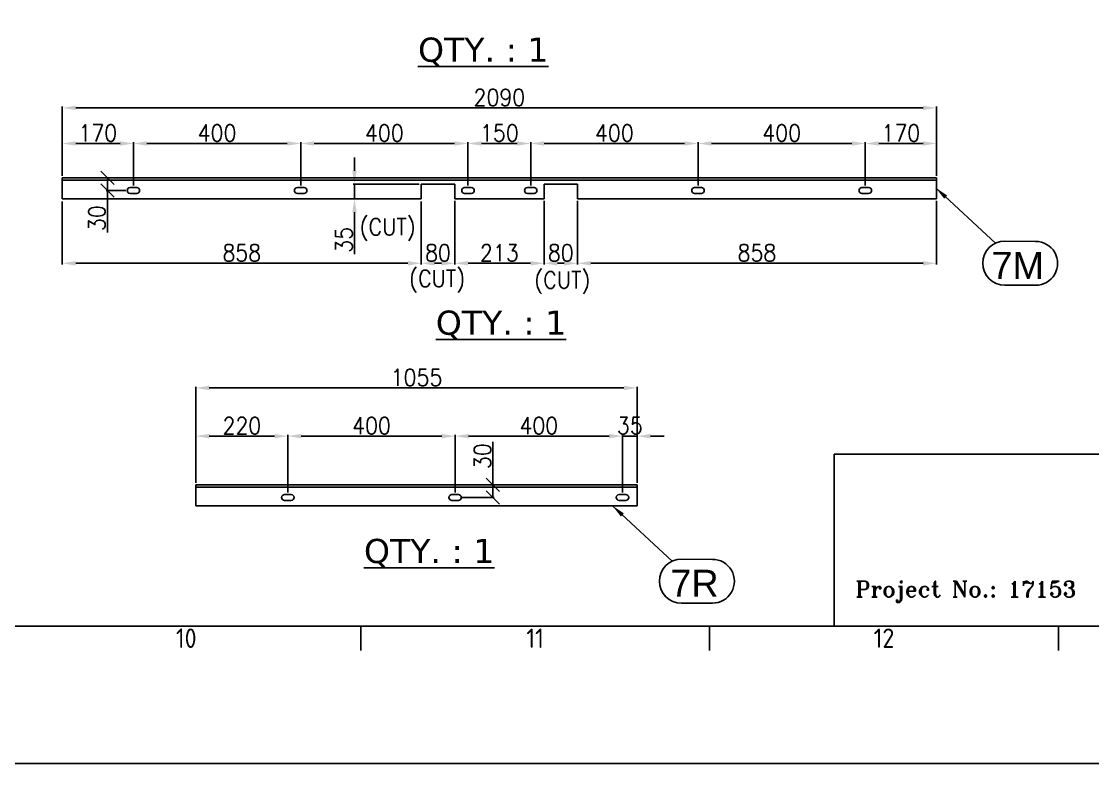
# Model space of a CAD drawing. Header units: inches. Extents: x 98758 to 118468, y 66787 to 119708.
# Drawn here: x 106883 to 109444, y 81875 to 83650 of the extents above; entities that cross this region are included whole.
import ezdxf
from ezdxf.enums import TextEntityAlignment as Align

# ---------------------------------------------------------------- set-up
doc = ezdxf.new("R2010")
doc.units = ezdxf.units.IN
doc.header["$MEASUREMENT"] = 0
doc.linetypes.add('HIDDEN', pattern=[0.375, 0.25, -0.125])
doc.linetypes.add('HIDDEN2', pattern=[0.1875, 0.125, -0.0625])
for name, color, linetype in [('2', 2, 'HIDDEN2'), ('3', 3, 'Continuous'), ('3-TEXT', 6, 'Continuous'), ('CADRE', 5, 'Continuous')]:
    doc.layers.add(name, color=color, linetype=linetype)
doc.styles.add('ISO Proportional', font='isocp.shx')
doc.styles.add('ROMANS', font='ROMANS.shx', dxfattribs={"width": 0.9})
doc.styles.add('ROMANT', font='romant', dxfattribs={"height": 400})
doc.styles.add('style10', font='swissl.ttf', dxfattribs={"height": 40})
doc.styles.add('ver', font='verdana.ttf')
doc.dimstyles.new('11', dxfattribs={"dimtxt": 40, "dimasz": 32, "dimexe": 3, "dimexo": 5, "dimgap": 5, "dimtad": 1, "dimdec": 0, "dimdsep": 46, "dimtxsty": 'ROMANS', "dimcen": 2.5, "dimclrd": 6, "dimclre": 6, "dimclrt": 2, "dimadec": 0, "dimazin": 0, "dimtfac": 1, "dimtdec": 0, "dimtmove": 0, "dimatfit": 3, "dimfxl": 1, "dimarcsym": 0})

# ---------------------------------------------------------------- blocks, each defined once
blk = doc.blocks.new('KADR')
at = {"layer": 'CADRE', "color": 2}
for p, q in [((234746.5, -7198.2), (234746.5, -7100.9)), ((236141.9, -7198.2), (236141.9, -7100.9)), ((237537.3, -7198.2), (237537.3, -7100.9))]:
    blk.add_line(p, q, dxfattribs=at)
at = {"layer": 'CADRE', "color": 1}
blk.add_lwpolyline([(220145.5, -7651), (243248.6, -7651), (243248.6, 8686.2), (220145.5, 8686.2)], close=True, dxfattribs=at)
at = {"layer": 'CADRE'}
for points in [[(220695.6, -7100.9), (242698.5, -7100.9), (242698.5, 8136.1), (220695.6, 8136.1)], [(237747.8, -6413.3), (236640.8, -6413.3), (236640.8, -7100.9), (237747.8, -7100.9)]]:
    blk.add_lwpolyline(points, close=True, dxfattribs=at)
at = {"layer": 'CADRE', "color": 3, "style": 'ROMANT'}
blk.add_text('Project No.: 17153', height=63.758, dxfattribs=at).set_placement((237166.7, -6953.1), align=Align.MIDDLE_CENTER)
at = {"layer": 'CADRE', "color": 2, "style": 'ISO Proportional'}
for s, p in [('10', (234048.8, -7149.5)), ('11', (235444.2, -7149.5)), ('12', (236839.6, -7149.5))]:
    blk.add_text(s, height=77.79, dxfattribs=at).set_placement(p, align=Align.MIDDLE)
blk = doc.blocks.new('_Oblique')
at = {"color": 0, "linetype": 'ByBlock', "lineweight": -2}
blk.add_line((-0.5, -0.5), (0.5, 0.5), dxfattribs=at)
blk = doc.blocks.new('*D436')
at = {"color": 6, "lineweight": -2, "transparency": 16777216}
for p, q in [((107121.1, 83276), (107085.2, 83276)), ((107088.2, 83276), (107088.2, 83246)), ((107132.5, 83246), (107085.2, 83246)), ((107088.2, 83246), (107088.2, 83145.8))]:
    blk.add_line(p, q, dxfattribs=at)
at = {"layer": 'Defpoints', "color": 0, "transparency": 16777216}
for p in [(107088.2, 83276), (107126.1, 83276), (107137.5, 83246)]:
    blk.add_point(p, dxfattribs=at)
at = {"color": 6, "lineweight": -2, "transparency": 16777216, "xscale": 32, "yscale": 32, "zscale": 32}
for p, rotation in [((107088.2, 83276), 90), ((107088.2, 83246), 270)]:
    blk.add_blockref('_Oblique', p, dxfattribs=dict(at, rotation=rotation))
at = {"color": 2, "transparency": 16777216, "insert": (107063.2, 83179.9), "char_height": 40, "attachment_point": 5, "rotation": 90, "style": 'ROMANS'}
blk.add_mtext('30', dxfattribs=at)
blk = doc.blocks.new('*D443')
at = {"color": 6, "lineweight": -2, "transparency": 16777216}
for p, q in [((106980.3, 83281), (106980.3, 83361.4)), ((107012.3, 83358.4), (107118.3, 83358.4)), ((107150.3, 83258), (107150.3, 83361.4))]:
    blk.add_line(p, q, dxfattribs=at)
at = {"color": 6, "transparency": 16777216}
for points in [[(107012.3, 83363.7), (107012.3, 83353.1), (106980.3, 83358.4)], [(107118.3, 83363.7), (107118.3, 83353.1), (107150.3, 83358.4)]]:
    blk.add_solid(points, dxfattribs=at)
at = {"layer": 'Defpoints', "color": 0, "transparency": 16777216}
for p in [(107150.3, 83358.4), (106980.3, 83276), (107150.3, 83253)]:
    blk.add_point(p, dxfattribs=at)
at = {"color": 2, "transparency": 16777216, "insert": (107065.3, 83383.4), "char_height": 40, "attachment_point": 5, "style": 'ROMANS'}
blk.add_mtext('170', dxfattribs=at)
blk = doc.blocks.new('*D444')
at = {"color": 6, "lineweight": -2, "transparency": 16777216}
for p, q in [((107150.3, 83258), (107150.3, 83361.4)), ((107182.3, 83358.4), (107518.3, 83358.4)), ((107550.3, 83258), (107550.3, 83361.4))]:
    blk.add_line(p, q, dxfattribs=at)
at = {"color": 6, "transparency": 16777216}
for points in [[(107182.3, 83363.7), (107182.3, 83353.1), (107150.3, 83358.4)], [(107518.3, 83363.7), (107518.3, 83353.1), (107550.3, 83358.4)]]:
    blk.add_solid(points, dxfattribs=at)
at = {"layer": 'Defpoints', "color": 0, "transparency": 16777216}
for p in [(107550.3, 83358.4), (107150.3, 83253), (107550.3, 83253)]:
    blk.add_point(p, dxfattribs=at)
at = {"color": 2, "transparency": 16777216, "insert": (107350.3, 83383.4), "char_height": 40, "attachment_point": 5, "style": 'ROMANS'}
blk.add_mtext('400', dxfattribs=at)
blk = doc.blocks.new('*D445')
at = {"color": 6, "lineweight": -2, "transparency": 16777216}
for p, q in [((107550.3, 83258), (107550.3, 83361.4)), ((107582.3, 83358.4), (107918.3, 83358.4)), ((107950.3, 83258), (107950.3, 83361.4))]:
    blk.add_line(p, q, dxfattribs=at)
at = {"color": 6, "transparency": 16777216}
for points in [[(107582.3, 83363.7), (107582.3, 83353.1), (107550.3, 83358.4)], [(107918.3, 83363.7), (107918.3, 83353.1), (107950.3, 83358.4)]]:
    blk.add_solid(points, dxfattribs=at)
at = {"layer": 'Defpoints', "color": 0, "transparency": 16777216}
for p in [(107950.3, 83358.4), (107550.3, 83253), (107950.3, 83253)]:
    blk.add_point(p, dxfattribs=at)
at = {"color": 2, "transparency": 16777216, "insert": (107750.3, 83383.4), "char_height": 40, "attachment_point": 5, "style": 'ROMANS'}
blk.add_mtext('400', dxfattribs=at)
blk = doc.blocks.new('*D446')
at = {"color": 6, "lineweight": -2, "transparency": 16777216}
for p, q in [((107950.3, 83258), (107950.3, 83361.4)), ((107982.3, 83358.4), (108068.3, 83358.4)), ((108100.3, 83258), (108100.3, 83361.4))]:
    blk.add_line(p, q, dxfattribs=at)
at = {"color": 6, "transparency": 16777216}
for points in [[(107982.3, 83363.7), (107982.3, 83353.1), (107950.3, 83358.4)], [(108068.3, 83363.7), (108068.3, 83353.1), (108100.3, 83358.4)]]:
    blk.add_solid(points, dxfattribs=at)
at = {"layer": 'Defpoints', "color": 0, "transparency": 16777216}
for p in [(108100.3, 83358.4), (107950.3, 83253), (108100.3, 83253)]:
    blk.add_point(p, dxfattribs=at)
at = {"color": 2, "transparency": 16777216, "insert": (108025.3, 83383.4), "char_height": 40, "attachment_point": 5, "style": 'ROMANS'}
blk.add_mtext('150', dxfattribs=at)
blk = doc.blocks.new('*D447')
at = {"color": 6, "lineweight": -2, "transparency": 16777216}
for p, q in [((108100.3, 83258), (108100.3, 83361.4)), ((108132.3, 83358.4), (108468.3, 83358.4)), ((108500.3, 83258), (108500.3, 83361.4))]:
    blk.add_line(p, q, dxfattribs=at)
at = {"color": 6, "transparency": 16777216}
for points in [[(108132.3, 83363.7), (108132.3, 83353.1), (108100.3, 83358.4)], [(108468.3, 83363.7), (108468.3, 83353.1), (108500.3, 83358.4)]]:
    blk.add_solid(points, dxfattribs=at)
at = {"layer": 'Defpoints', "color": 0, "transparency": 16777216}
for p in [(108500.3, 83358.4), (108100.3, 83253), (108500.3, 83253)]:
    blk.add_point(p, dxfattribs=at)
at = {"color": 2, "transparency": 16777216, "insert": (108300.3, 83383.4), "char_height": 40, "attachment_point": 5, "style": 'ROMANS'}
blk.add_mtext('400', dxfattribs=at)
blk = doc.blocks.new('*D448')
at = {"color": 6, "lineweight": -2, "transparency": 16777216}
for p, q in [((108500.3, 83258), (108500.3, 83361.4)), ((108532.3, 83358.4), (108868.3, 83358.4)), ((108900.3, 83258), (108900.3, 83361.4))]:
    blk.add_line(p, q, dxfattribs=at)
at = {"color": 6, "transparency": 16777216}
for points in [[(108532.3, 83363.7), (108532.3, 83353.1), (108500.3, 83358.4)], [(108868.3, 83363.7), (108868.3, 83353.1), (108900.3, 83358.4)]]:
    blk.add_solid(points, dxfattribs=at)
at = {"layer": 'Defpoints', "color": 0, "transparency": 16777216}
for p in [(108900.3, 83358.4), (108500.3, 83253), (108900.3, 83253)]:
    blk.add_point(p, dxfattribs=at)
at = {"color": 2, "transparency": 16777216, "insert": (108700.3, 83383.4), "char_height": 40, "attachment_point": 5, "style": 'ROMANS'}
blk.add_mtext('400', dxfattribs=at)
blk = doc.blocks.new('*D449')
at = {"color": 6, "lineweight": -2, "transparency": 16777216}
for p, q in [((108900.3, 83258), (108900.3, 83361.4)), ((108932.3, 83358.4), (109038.3, 83358.4)), ((109070.3, 83281), (109070.3, 83361.4))]:
    blk.add_line(p, q, dxfattribs=at)
at = {"color": 6, "transparency": 16777216}
for points in [[(108932.3, 83363.7), (108932.3, 83353.1), (108900.3, 83358.4)], [(109038.3, 83363.7), (109038.3, 83353.1), (109070.3, 83358.4)]]:
    blk.add_solid(points, dxfattribs=at)
at = {"layer": 'Defpoints', "color": 0, "transparency": 16777216}
for p in [(109070.3, 83358.4), (109070.3, 83276), (108900.3, 83253)]:
    blk.add_point(p, dxfattribs=at)
at = {"color": 2, "transparency": 16777216, "insert": (108985.3, 83383.4), "char_height": 40, "attachment_point": 5, "style": 'ROMANS'}
blk.add_mtext('170', dxfattribs=at)
blk = doc.blocks.new('*D451')
at = {"color": 6, "lineweight": -2, "transparency": 16777216}
for p, q in [((108010, 82541.8), (108010, 82644.6)), ((107941.8, 82541.8), (108013, 82541.8)), ((108010, 82511.8), (108010, 82541.8)), ((107932.7, 82511.8), (108013, 82511.8))]:
    blk.add_line(p, q, dxfattribs=at)
at = {"layer": 'Defpoints', "color": 0, "transparency": 16777216}
for p in [(107936.8, 82541.8), (108010, 82541.8), (107927.7, 82511.8)]:
    blk.add_point(p, dxfattribs=at)
at = {"color": 6, "lineweight": -2, "transparency": 16777216, "xscale": 32, "yscale": 32, "zscale": 32}
for p, rotation in [((108010, 82541.8), 90), ((108010, 82511.8), 270)]:
    blk.add_blockref('_Oblique', p, dxfattribs=dict(at, rotation=rotation))
at = {"color": 2, "transparency": 16777216, "insert": (107985, 82610.4), "char_height": 40, "attachment_point": 5, "rotation": 90, "style": 'ROMANS'}
blk.add_mtext('30', dxfattribs=at)
blk = doc.blocks.new('*D452')
at = {"color": 6, "lineweight": -2, "transparency": 16777216}
for p, q in [((108287.7, 82658.5), (108255.7, 82658.5)), ((108319.7, 82523.8), (108319.7, 82661.5)), ((108355, 82658.5), (108319.7, 82658.5)), ((108355, 82546.8), (108355, 82661.5)), ((108387, 82658.5), (108419, 82658.5))]:
    blk.add_line(p, q, dxfattribs=at)
at = {"color": 6, "transparency": 16777216}
for points in [[(108287.7, 82663.8), (108287.7, 82653.1), (108319.7, 82658.5)], [(108387, 82663.8), (108387, 82653.1), (108355, 82658.5)]]:
    blk.add_solid(points, dxfattribs=at)
at = {"layer": 'Defpoints', "color": 0, "transparency": 16777216}
for p in [(108319.7, 82658.5), (108355, 82541.8), (108319.7, 82518.8)]:
    blk.add_point(p, dxfattribs=at)
at = {"color": 2, "transparency": 16777216, "insert": (108337.3, 82683.5), "char_height": 40, "attachment_point": 5, "style": 'ROMANS'}
blk.add_mtext('35', dxfattribs=at)
blk = doc.blocks.new('*D453')
at = {"color": 6, "lineweight": -2, "transparency": 16777216}
for p, q in [((107919.7, 82523.8), (107919.7, 82661.5)), ((108287.7, 82658.5), (107951.7, 82658.5)), ((108319.7, 82523.8), (108319.7, 82661.5))]:
    blk.add_line(p, q, dxfattribs=at)
at = {"color": 6, "transparency": 16777216}
for points in [[(107951.7, 82663.8), (107951.7, 82653.1), (107919.7, 82658.5)], [(108287.7, 82663.8), (108287.7, 82653.1), (108319.7, 82658.5)]]:
    blk.add_solid(points, dxfattribs=at)
at = {"layer": 'Defpoints', "color": 0, "transparency": 16777216}
for p in [(107919.7, 82658.5), (107919.7, 82518.8), (108319.7, 82518.8)]:
    blk.add_point(p, dxfattribs=at)
at = {"color": 2, "transparency": 16777216, "insert": (108119.7, 82683.5), "char_height": 40, "attachment_point": 5, "style": 'ROMANS'}
blk.add_mtext('400', dxfattribs=at)
blk = doc.blocks.new('*D454')
at = {"color": 6, "lineweight": -2, "transparency": 16777216}
for p, q in [((107519.7, 82523.8), (107519.7, 82661.5)), ((107887.7, 82658.5), (107551.7, 82658.5)), ((107919.7, 82523.8), (107919.7, 82661.5))]:
    blk.add_line(p, q, dxfattribs=at)
at = {"color": 6, "transparency": 16777216}
for points in [[(107551.7, 82663.8), (107551.7, 82653.1), (107519.7, 82658.5)], [(107887.7, 82663.8), (107887.7, 82653.1), (107919.7, 82658.5)]]:
    blk.add_solid(points, dxfattribs=at)
at = {"layer": 'Defpoints', "color": 0, "transparency": 16777216}
for p in [(107519.7, 82658.5), (107519.7, 82518.8), (107919.7, 82518.8)]:
    blk.add_point(p, dxfattribs=at)
at = {"color": 2, "transparency": 16777216, "insert": (107719.7, 82683.5), "char_height": 40, "attachment_point": 5, "style": 'ROMANS'}
blk.add_mtext('400', dxfattribs=at)
blk = doc.blocks.new('*D455')
at = {"color": 6, "lineweight": -2, "transparency": 16777216}
for p, q in [((107299.7, 82546.8), (107299.7, 82661.5)), ((107487.7, 82658.5), (107331.7, 82658.5)), ((107519.7, 82523.8), (107519.7, 82661.5))]:
    blk.add_line(p, q, dxfattribs=at)
at = {"color": 6, "transparency": 16777216}
for points in [[(107331.7, 82663.8), (107331.7, 82653.1), (107299.7, 82658.5)], [(107487.7, 82663.8), (107487.7, 82653.1), (107519.7, 82658.5)]]:
    blk.add_solid(points, dxfattribs=at)
at = {"layer": 'Defpoints', "color": 0, "transparency": 16777216}
for p in [(107299.7, 82658.5), (107299.7, 82541.8), (107519.7, 82518.8)]:
    blk.add_point(p, dxfattribs=at)
at = {"color": 2, "transparency": 16777216, "insert": (107409.7, 82683.5), "char_height": 40, "attachment_point": 5, "style": 'ROMANS'}
blk.add_mtext('220', dxfattribs=at)
blk = doc.blocks.new('*D450')
at = {"color": 6, "lineweight": -2, "transparency": 16777216}
for p, q in [((107299.7, 82609.1), (107299.7, 82776.7)), ((108355, 82609.1), (108355, 82776.7)), ((107331.7, 82773.7), (108323, 82773.7))]:
    blk.add_line(p, q, dxfattribs=at)
at = {"color": 6, "transparency": 16777216}
for points in [[(107331.7, 82779.1), (107331.7, 82768.4), (107299.7, 82773.7)], [(108323, 82779.1), (108323, 82768.4), (108355, 82773.7)]]:
    blk.add_solid(points, dxfattribs=at)
at = {"layer": 'Defpoints', "color": 0, "transparency": 16777216}
for p in [(108355, 82773.7), (107299.7, 82604.1), (108355, 82604.1)]:
    blk.add_point(p, dxfattribs=at)
at = {"color": 2, "transparency": 16777216, "insert": (107827.3, 82798.7), "char_height": 40, "attachment_point": 5, "style": 'ROMANS'}
blk.add_mtext('1055', dxfattribs=at)
blk = doc.blocks.new('*D456')
at = {"color": 6, "lineweight": -2, "transparency": 16777216}
for p, q in [((106980.3, 83220), (106980.3, 83068.8)), ((107838.6, 83220), (107838.6, 83068.8)), ((107012.3, 83071.8), (107806.6, 83071.8))]:
    blk.add_line(p, q, dxfattribs=at)
at = {"color": 6, "transparency": 16777216}
for points in [[(107012.3, 83077.2), (107012.3, 83066.5), (106980.3, 83071.8)], [(107806.6, 83077.2), (107806.6, 83066.5), (107838.6, 83071.8)]]:
    blk.add_solid(points, dxfattribs=at)
at = {"layer": 'Defpoints', "color": 0, "transparency": 16777216}
for p in [(106980.3, 83225), (107838.6, 83225), (107838.6, 83071.8)]:
    blk.add_point(p, dxfattribs=at)
at = {"color": 2, "transparency": 16777216, "insert": (107409.5, 83096.8), "char_height": 40, "attachment_point": 5, "style": 'ROMANS'}
blk.add_mtext('858', dxfattribs=at)
blk = doc.blocks.new('*D457')
at = {"color": 6, "lineweight": -2, "transparency": 16777216}
for p, q in [((107838.6, 83220), (107838.6, 83068.8)), ((107918.6, 83221), (107918.6, 83068.8)), ((107870.6, 83071.8), (107886.6, 83071.8))]:
    blk.add_line(p, q, dxfattribs=at)
at = {"color": 6, "transparency": 16777216}
for points in [[(107870.6, 83077.2), (107870.6, 83066.5), (107838.6, 83071.8)], [(107886.6, 83077.2), (107886.6, 83066.5), (107918.6, 83071.8)]]:
    blk.add_solid(points, dxfattribs=at)
at = {"layer": 'Defpoints', "color": 0, "transparency": 16777216}
for p in [(107838.6, 83225), (107918.6, 83226), (107918.6, 83071.8)]:
    blk.add_point(p, dxfattribs=at)
at = {"color": 2, "transparency": 16777216, "insert": (107878.6, 83096.8), "char_height": 40, "attachment_point": 5, "style": 'ROMANS'}
blk.add_mtext('80', dxfattribs=at)
blk = doc.blocks.new('*D458')
at = {"color": 6, "lineweight": -2, "transparency": 16777216}
for p, q in [((107918.6, 83221), (107918.6, 83068.8)), ((108132.1, 83221), (108132.1, 83068.8)), ((107950.6, 83071.8), (108100.1, 83071.8))]:
    blk.add_line(p, q, dxfattribs=at)
at = {"color": 6, "transparency": 16777216}
for points in [[(107950.6, 83077.2), (107950.6, 83066.5), (107918.6, 83071.8)], [(108100.1, 83077.2), (108100.1, 83066.5), (108132.1, 83071.8)]]:
    blk.add_solid(points, dxfattribs=at)
at = {"layer": 'Defpoints', "color": 0, "transparency": 16777216}
for p in [(107918.6, 83226), (108132.1, 83226), (108132.1, 83071.8)]:
    blk.add_point(p, dxfattribs=at)
at = {"color": 2, "transparency": 16777216, "insert": (108025.3, 83096.8), "char_height": 40, "attachment_point": 5, "style": 'ROMANS'}
blk.add_mtext('213', dxfattribs=at)
blk = doc.blocks.new('*D459')
at = {"color": 6, "lineweight": -2, "transparency": 16777216}
for p, q in [((108132.1, 83221), (108132.1, 83068.8)), ((108212.1, 83221), (108212.1, 83068.8)), ((108164.1, 83071.8), (108180.1, 83071.8))]:
    blk.add_line(p, q, dxfattribs=at)
at = {"color": 6, "transparency": 16777216}
for points in [[(108164.1, 83077.2), (108164.1, 83066.5), (108132.1, 83071.8)], [(108180.1, 83077.2), (108180.1, 83066.5), (108212.1, 83071.8)]]:
    blk.add_solid(points, dxfattribs=at)
at = {"layer": 'Defpoints', "color": 0, "transparency": 16777216}
for p in [(108132.1, 83226), (108212.1, 83226), (108212.1, 83071.8)]:
    blk.add_point(p, dxfattribs=at)
at = {"color": 2, "transparency": 16777216, "insert": (108172.1, 83096.8), "char_height": 40, "attachment_point": 5, "style": 'ROMANS'}
blk.add_mtext('80', dxfattribs=at)
blk = doc.blocks.new('*D460')
at = {"color": 6, "lineweight": -2, "transparency": 16777216}
for p, q in [((108212.1, 83221), (108212.1, 83068.8)), ((109070.3, 83221), (109070.3, 83068.8)), ((108244.1, 83071.8), (109038.3, 83071.8))]:
    blk.add_line(p, q, dxfattribs=at)
at = {"color": 6, "transparency": 16777216}
for points in [[(108244.1, 83077.2), (108244.1, 83066.5), (108212.1, 83071.8)], [(109038.3, 83077.2), (109038.3, 83066.5), (109070.3, 83071.8)]]:
    blk.add_solid(points, dxfattribs=at)
at = {"layer": 'Defpoints', "color": 0, "transparency": 16777216}
for p in [(108212.1, 83226), (109070.3, 83226), (109070.3, 83071.8)]:
    blk.add_point(p, dxfattribs=at)
at = {"color": 2, "transparency": 16777216, "insert": (108641.2, 83096.8), "char_height": 40, "attachment_point": 5, "style": 'ROMANS'}
blk.add_mtext('858', dxfattribs=at)
blk = doc.blocks.new('*D461')
at = {"color": 6, "lineweight": -2, "transparency": 16777216}
for p, q in [((107678.9, 83293), (107678.9, 83325)), ((107833.6, 83261), (107675.9, 83261)), ((107678.9, 83261), (107678.9, 83226)), ((107833.6, 83226), (107675.9, 83226)), ((107678.9, 83194), (107678.9, 83093.8))]:
    blk.add_line(p, q, dxfattribs=at)
at = {"color": 6, "transparency": 16777216}
for points in [[(107673.5, 83293), (107684.2, 83293), (107678.9, 83261)], [(107673.5, 83194), (107684.2, 83194), (107678.9, 83226)]]:
    blk.add_solid(points, dxfattribs=at)
at = {"layer": 'Defpoints', "color": 0, "transparency": 16777216}
for p in [(107678.9, 83261), (107838.6, 83261), (107838.6, 83226)]:
    blk.add_point(p, dxfattribs=at)
at = {"color": 2, "transparency": 16777216, "insert": (107653.9, 83127.9), "char_height": 40, "attachment_point": 5, "rotation": 90, "style": 'ROMANS'}
blk.add_mtext('35', dxfattribs=at)
blk = doc.blocks.new('*D466')
at = {"color": 6, "lineweight": -2, "transparency": 16777216}
for p, q in [((106980.3, 83326.2), (106980.3, 83446.5)), ((109038.3, 83443.5), (107012.3, 83443.5)), ((109070.3, 83326.2), (109070.3, 83446.5))]:
    blk.add_line(p, q, dxfattribs=at)
at = {"color": 6, "transparency": 16777216}
for points in [[(107012.3, 83448.8), (107012.3, 83438.2), (106980.3, 83443.5)], [(109038.3, 83448.8), (109038.3, 83438.2), (109070.3, 83443.5)]]:
    blk.add_solid(points, dxfattribs=at)
at = {"layer": 'Defpoints', "color": 0, "transparency": 16777216}
for p in [(106980.3, 83443.5), (106980.3, 83321.2), (109070.3, 83321.2)]:
    blk.add_point(p, dxfattribs=at)
at = {"color": 2, "transparency": 16777216, "insert": (108025.3, 83468.5), "char_height": 40, "attachment_point": 5, "style": 'ROMANS'}
blk.add_mtext('2090', dxfattribs=at)

msp = doc.modelspace()

# ---------------------------------------------------------------- linework, layer by layer
for p, q in [((109070.3, 83276), (106980.3, 83276)), ((106980.3, 83276), (106980.3, 83226)), ((106980.3, 83271), (109070.3, 83271)), ((109070.3, 83226), (109070.3, 83276)), ((107918.6, 83261), (107838.6, 83261)), ((107838.6, 83261), (107838.6, 83226)), ((107918.6, 83226), (107918.6, 83261)), ((108212.1, 83261), (108132.1, 83261)), ((108132.1, 83261), (108132.1, 83226)), ((108212.1, 83226), (108212.1, 83261)), ((106980.3, 83226), (107838.6, 83226)), ((108132.1, 83226), (107918.6, 83226)), ((107918.6, 83226), (108132.1, 83226)), ((108212.1, 83226), (109070.3, 83226)), ((108355, 82541.8), (107299.7, 82541.8)), ((107299.7, 82491.8), (107299.7, 82541.8)), ((108355, 82536.8), (107299.7, 82536.8)), ((108355, 82541.8), (108355, 82491.8)), ((108355, 82491.8), (107299.7, 82491.8))]:
    msp.add_line(p, q)
for points in [[(107142.3, 83239, -1), (107142.3, 83253), (107158.3, 83253, -1), (107158.3, 83239)], [(107542.3, 83239, -1), (107542.3, 83253), (107558.3, 83253, -1), (107558.3, 83239)], [(107942.3, 83239, -1), (107942.3, 83253), (107958.3, 83253, -1), (107958.3, 83239)], [(108108.3, 83239, 1), (108108.3, 83253), (108092.3, 83253, 1), (108092.3, 83239)], [(108508.3, 83239, 1), (108508.3, 83253), (108492.3, 83253, 1), (108492.3, 83239)], [(108908.3, 83239, 1), (108908.3, 83253), (108892.3, 83253, 1), (108892.3, 83239)], [(107527.7, 82504.8, 1), (107527.7, 82518.8), (107511.7, 82518.8, 1), (107511.7, 82504.8)], [(107927.7, 82504.8, 1), (107927.7, 82518.8), (107911.7, 82518.8, 1), (107911.7, 82504.8)], [(108327.7, 82504.8, 1), (108327.7, 82518.8), (108311.7, 82518.8, 1), (108311.7, 82504.8)]]:
    msp.add_lwpolyline(points, format="xyb", close=True)
at = {"layer": '2', "color": 8, "linetype": 'ByBlock'}
for points in [[(109307.5, 83124.1), (109233.8, 83124.7, 1), (109233.8, 83019.4), (109307.5, 83019.4, 1.00562), (109307.5, 83124.1)], [(108534.6, 82363.8), (108460.9, 82364.4, 1), (108460.9, 82259.1), (108534.6, 82259.1, 1.00562), (108534.6, 82363.8)]]:
    msp.add_lwpolyline(points, format="xyb", dxfattribs=at)

# ---------------------------------------------------------------- block references
at = {"color": 11, "xscale": 0.5977893847728885, "yscale": 0.5977893847728885, "zscale": 0.5977893847728885}
msp.add_blockref('KADR', (-32635.2, 86449.1), dxfattribs=at)

# ---------------------------------------------------------------- texts
at = {"color": 2, "style": 'ROMANS', "width": 0.9}
for p in [(107691.3, 83139), (107809.5, 83015.4), (108108.9, 83011.9)]:
    msp.add_text('(CUT)', height=40, dxfattribs=at).set_placement(p)
at = {"layer": '3', "linetype": 'HIDDEN', "ltscale": 20, "style": 'ver'}
for p in [(107830.8, 83553.9), (107873.3, 82901), (107701.5, 82355)]:
    msp.add_text('%%UQTY. : 1', height=57.8, dxfattribs=at).set_placement(p)
at = {"layer": '3-TEXT', "color": 2, "style": 'style10'}
for s, p in [('7M', (109264.8, 83066.9)), ('7R', (108491.9, 82306.6))]:
    msp.add_text(s, height=64.68, dxfattribs=at).set_placement(p, align=Align.MIDDLE_CENTER)

# ---------------------------------------------------------------- dimensions: what is measured, and where the dimension line sits
for base, p1, p2, picture, middle in [((106980.3, 83443.5), (109070.3, 83321.2), (106980.3, 83321.2), '*D466', (108025.3, 83468.5)), ((107150.3, 83358.4), (106980.3, 83276), (107150.3, 83253), '*D443', (107065.3, 83383.4)), ((107838.6, 83071.8), (106980.3, 83225), (107838.6, 83225), '*D456', (107409.5, 83096.8))]:
    dim = msp.add_linear_dim(base=base, p1=p1, p2=p2, dimstyle='11')
    dim.commit()
    dim.dimension.update_dxf_attribs({"geometry": picture, "text_midpoint": middle})
for base, p1, p2, picture, middle in [((107550.3, 83358.4), (107150.3, 83253), (107550.3, 83253), '*D444', (107350.3, 83383.4)), ((107950.3, 83358.4), (107550.3, 83253), (107950.3, 83253), '*D445', (107750.3, 83383.4)), ((108100.3, 83358.4), (107950.3, 83253), (108100.3, 83253), '*D446', (108025.3, 83383.4)), ((108500.3, 83358.4), (108100.3, 83253), (108500.3, 83253), '*D447', (108300.3, 83383.4)), ((108900.3, 83358.4), (108500.3, 83253), (108900.3, 83253), '*D448', (108700.3, 83383.4)), ((109070.3, 83358.4), (108900.3, 83253), (109070.3, 83276), '*D449', (108985.3, 83383.4)), ((107918.6, 83071.8), (107838.6, 83225), (107918.6, 83226), '*D457', (107878.6, 83096.8)), ((108132.0894, 83071.8297), (107918.6031, 83226.0426), (108132.0894, 83226.0426), '*D458', (108025.3463, 83096.8297)), ((108212.1, 83071.8), (108132.1, 83226), (108212.1, 83226), '*D459', (108172.1, 83096.8)), ((109070.3, 83071.8), (108212.1, 83226), (109070.3, 83226), '*D460', (108641.2, 83096.8))]:
    dim = msp.add_linear_dim(base=base, p1=p1, p2=p2, dimstyle='11', override={"dimtmove": 1})
    dim.commit()
    dim.dimension.update_dxf_attribs({"geometry": picture, "text_midpoint": middle})
for base, p1, p2, angle, picture, middle in [((107678.9, 83261), (107838.6, 83226), (107838.6, 83261), 90, '*D461', (107678.9, 83127.9)), ((108319.7, 82658.5), (108355, 82541.8), (108319.7, 82518.8), 180, '*D452', (108337.3, 82658.5))]:
    dim = msp.add_linear_dim(base=base, p1=p1, p2=p2, angle=angle, dimstyle='11')
    dim.commit()
    dim.dimension.update_dxf_attribs({"geometry": picture, "text_midpoint": middle, "dimtype": 160})
for base, p1, p2, angle, picture, middle in [((107088.2, 83276), (107137.5, 83246), (107126.1, 83276), 270, '*D436', (107088.2, 83179.9)), ((108010, 82541.8), (107927.7, 82511.8), (107936.8, 82541.8), 90, '*D451', (108010, 82610.4))]:
    dim = msp.add_linear_dim(base=base, p1=p1, p2=p2, angle=angle, dimstyle='11', override={"dimblk1": 'Oblique', "dimblk2": 'Oblique', "dimsah": 1})
    dim.commit()
    dim.dimension.update_dxf_attribs({"geometry": picture, "text_midpoint": middle, "dimtype": 160})
dim = msp.add_linear_dim(base=(108355, 82773.7), p1=(107299.7, 82604.1), p2=(108355, 82604.1), angle=180, dimstyle='11')
dim.commit()
dim.dimension.update_dxf_attribs({"geometry": '*D450', "text_midpoint": (107827.3, 82798.7)})
for base, p1, p2, picture, middle in [((107299.7, 82658.5), (107519.7, 82518.8), (107299.7, 82541.8), '*D455', (107409.7, 82683.5)), ((107519.7, 82658.5), (107919.7, 82518.8), (107519.7, 82518.8), '*D454', (107719.7, 82683.5)), ((107919.7, 82658.5), (108319.7, 82518.8), (107919.7, 82518.8), '*D453', (108119.7, 82683.5))]:
    dim = msp.add_linear_dim(base=base, p1=p1, p2=p2, angle=180, dimstyle='11', override={"dimtmove": 1})
    dim.commit()
    dim.dimension.update_dxf_attribs({"geometry": picture, "text_midpoint": middle})

# ---------------------------------------------------------------- leaders
at = {"lineweight": 0}
for points in [[(109069, 83252), (109211.4, 83119.7)], [(108296.1, 82491.7), (108438.5, 82359.4)]]:
    msp.add_leader(points, dimstyle='11', dxfattribs=at)

doc.saveas('drawing.dxf')
